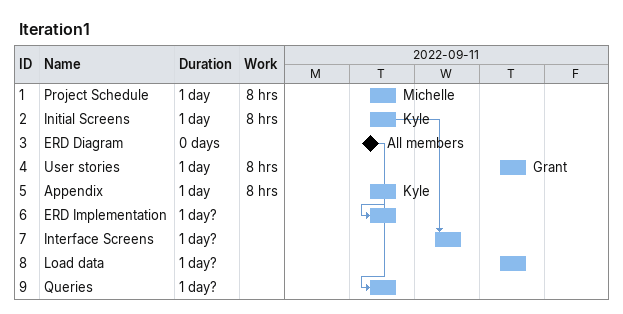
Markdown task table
Iteration1

| ID | Task | Duration | Start | Finish | Predecessors | Resources | Work (h) |
|---|---|---|---|---|---|---|---|
| 1 | Project Schedule | 1d | 2022-09-13 | 2022-09-13 |  | Michelle | 8 |
| 2 | Initial Screens | 1d | 2022-09-13 | 2022-09-13 |  | Kyle | 8 |
| 3 | ERD Diagram | 0d | 2022-09-13 | 2022-09-13 |  | All members |  |
| 4 | User stories | 1d | 2022-09-15 | 2022-09-15 |  | Grant | 8 |
| 5 | Appendix | 1d | 2022-09-13 | 2022-09-13 |  | Kyle | 8 |
| 6 | ERD Implementation | 1d? | 2022-09-13 | 2022-09-13 | 3 |  |  |
| 7 | Interface Screens | 1d? | 2022-09-14 | 2022-09-14 | 2 |  |  |
| 8 | Load data | 1d? | 2022-09-15 | 2022-09-15 |  |  |  |
| 9 | Queries | 1d? | 2022-09-13 | 2022-09-13 | 3 |  |  |
